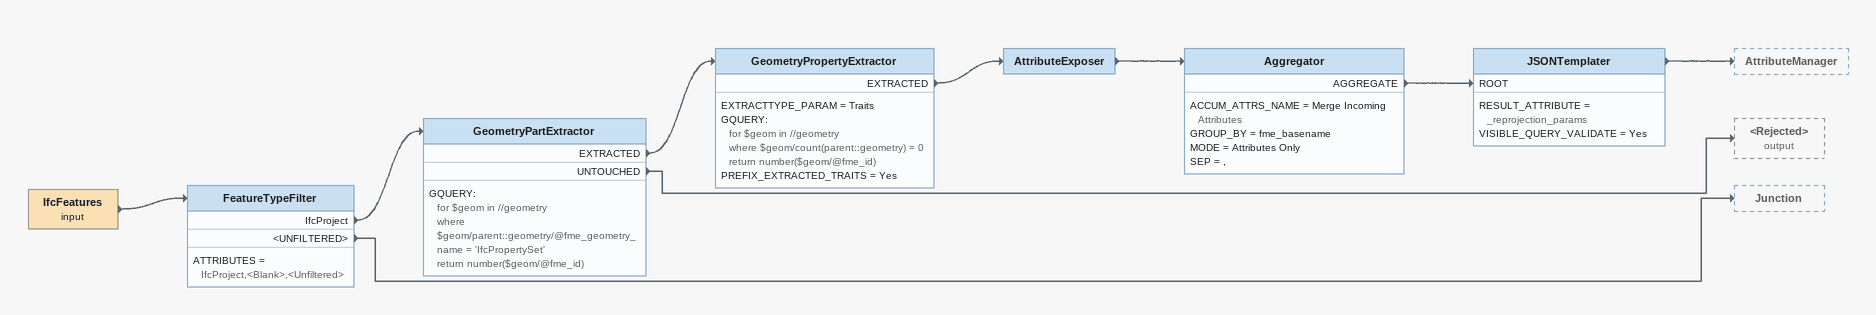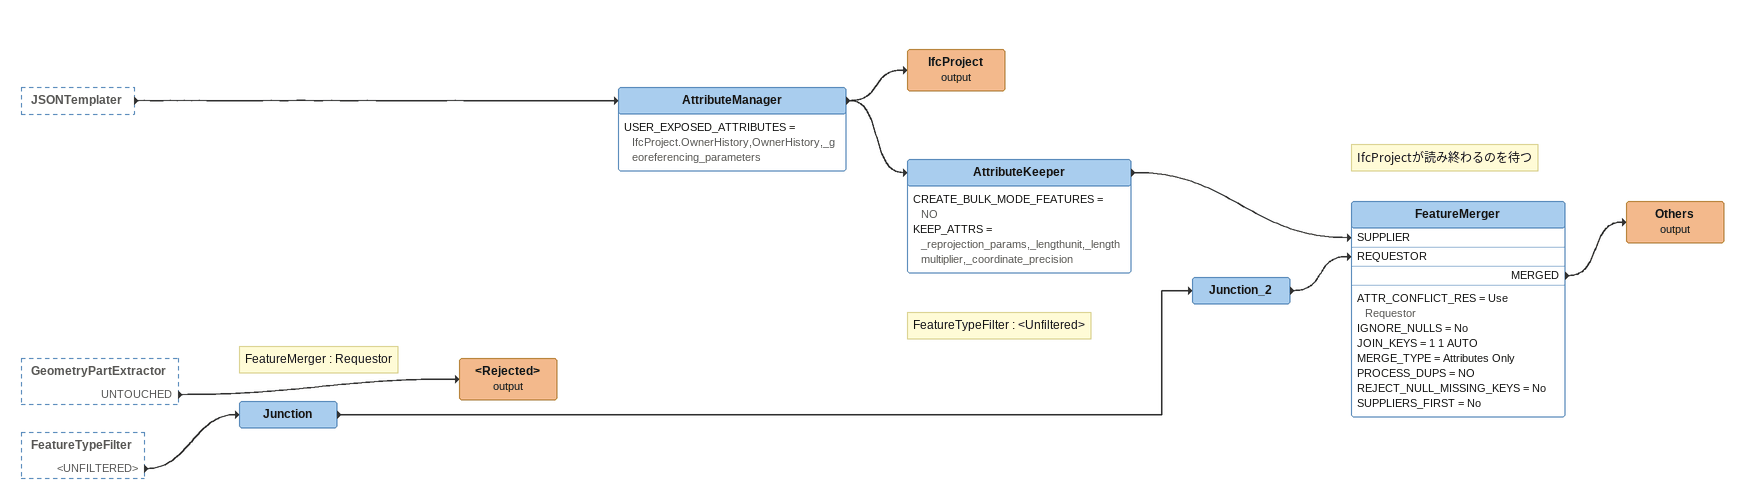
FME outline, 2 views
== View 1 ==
IfcFeatures (input)
    -> FeatureTypeFilter
FeatureTypeFilter
    ATTRIBUTES = IfcProject,<Blank>,<Unfiltered>
    IfcProject -> GeometryPartExtractor
    <UNFILTERED> -> Junction
GeometryPartExtractor
    GQUERY:
      for $geom in //geometry
      where $geom/parent::geometry/@fme_geometry_name = 'IfcPropertySet'
      return number($geom/@fme_id)
    EXTRACTED -> GeometryPropertyExtractor
    UNTOUCHED -> <Rejected> (output)
GeometryPropertyExtractor
    EXTRACTTYPE_PARAM = Traits
    GQUERY:
      for $geom in //geometry
      where $geom/count(parent::geometry) = 0
      return number($geom/@fme_id)
    PREFIX_EXTRACTED_TRAITS = Yes
    EXTRACTED -> AttributeExposer
AttributeExposer
    -> Aggregator
Aggregator
    ACCUM_ATTRS_NAME = Merge Incoming Attributes
    GROUP_BY = fme_basename
    MODE = Attributes Only
    SEP = ,
    AGGREGATE -> JSONTemplater [ROOT]
JSONTemplater
    RESULT_ATTRIBUTE = _reprojection_params
    VISIBLE_QUERY_VALIDATE = Yes
    -> AttributeManager

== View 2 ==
JSONTemplater [outside]
    -> AttributeManager
GeometryPartExtractor [outside]
    UNTOUCHED -> <Rejected> (output)
FeatureTypeFilter [outside]
    <UNFILTERED> -> Junction
AttributeManager
    USER_EXPOSED_ATTRIBUTES = IfcProject.OwnerHistory,OwnerHistory,_georeferencing_parameters
    -> IfcProject (output)
    -> AttributeKeeper
IfcProject (output)
AttributeKeeper
    CREATE_BULK_MODE_FEATURES = NO
    KEEP_ATTRS = _reprojection_params,_lengthunit,_lengthmultiplier,_coordinate_precision
    -> FeatureMerger [SUPPLIER]
<Rejected> (output)
Note: FeatureMerger : Requestor
Junction
    -> Junction_2
Note: FeatureTypeFilter : <Unfiltered>
Junction_2
    -> FeatureMerger [REQUESTOR]
Note: IfcProjectが読み終わるのを待つ
FeatureMerger
    ATTR_CONFLICT_RES = Use Requestor
    IGNORE_NULLS = No
    JOIN_KEYS = 1 1 AUTO
    MERGE_TYPE = Attributes Only
    PROCESS_DUPS = NO
    REJECT_NULL_MISSING_KEYS = No
    SUPPLIERS_FIRST = No
    MERGED -> Others (output)
Others (output)
